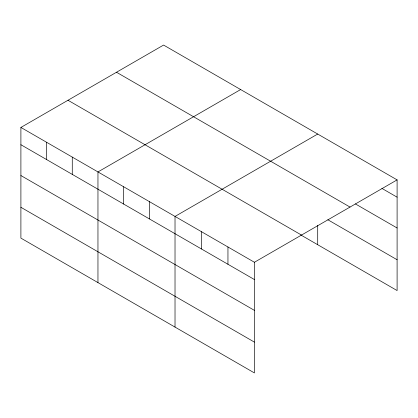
<?xml version="1.0" encoding="UTF-8"?>
<svg xmlns="http://www.w3.org/2000/svg" width="418" height="418" viewBox="0 0 418 418"><rect width="100%" height="100%" fill="white"/><g stroke="black" fill="none" stroke-linecap="round" stroke-linejoin="round"><path stroke-width="0.63" d="M20.9 127.443L254.416 262.264L254.416 372.934L20.9 238.114L20.9 127.443L163.584 45.066L397.1 179.886L397.1 290.557L300.955 235.047M240.643 89.556L97.958 171.934L97.958 282.605M317.706 134.047L175.022 216.425L175.022 327.095M254.416 262.264L397.1 179.886M381.895 188.393L397.1 197.171M355.431 203.932L397.1 227.988M116.497 72.251L350.012 207.067M327.843 219.753L397.1 259.74M67.988 100.257L301.503 235.078M20.9 144.727L254.416 279.548M20.9 175.544L254.416 310.365M20.9 207.297L254.416 342.117M317.706 225.459L317.706 244.718M227.951 246.981L227.951 264.27M201.486 231.703L201.486 248.987M149.336 201.596L149.336 218.88M123.644 186.762L123.644 204.052M72.272 157.105L72.272 174.39M46.586 142.272L46.586 159.561"/></g></svg>
